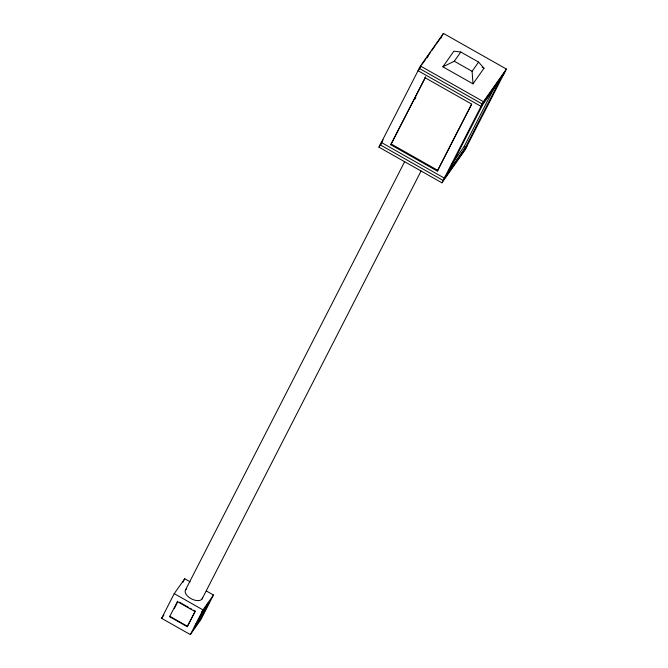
<?xml version="1.0" encoding="UTF-8"?>
<svg xmlns="http://www.w3.org/2000/svg" width="668" height="668" viewBox="0 0 668 668"><rect width="100%" height="100%" fill="white"/><g stroke="black" fill="none" stroke-linecap="round" stroke-linejoin="round"><path stroke-width="1" d="M378.94 147.16L420.456 66.023L443.402 33.4L506.394 69.046L464.878 150.183L441.932 182.807L378.94 147.16L381.294 143.812M440.997 38.101L441.798 36.54M442.199 35.755L443.402 33.4M390.763 144.747L425.566 77.02L390.763 144.747L437.323 171.1L471.65 104.283M414.903 99.181L415.838 97.344M206.287 590.946L213.476 595.013L200.834 619.704L190.363 634.6L161.606 618.326L174.239 593.635L184.719 578.739L190.104 581.795M182.84 582.396L184.719 578.739M193.478 610.185L195.24 611.178L187.24 626.676L169.605 616.698L177.604 601.2M174.34 608.515L177.529 602.277M185.637 589.677L404.666 161.664M187.24 626.676L195.24 611.178M202.07 598.971L421.099 170.958M190.363 634.6L202.997 609.909L213.476 595.013M202.546 611.846L194.797 626.985L201.285 617.766L209.034 602.628L202.546 611.846L201.861 611.462M195.298 624.922L200.6 617.382L207.89 603.129M437.323 171.1L471.625 104.074L425.065 77.73M441.932 182.807L483.448 101.67L506.394 69.046M451.844 164.069L464.126 146.609L495.606 85.095M465.496 147.386L499.789 80.36L482.83 104.467L448.537 171.492L465.496 147.386L464.126 146.609M421.024 65.865L419.253 68.37L482.246 104.024L505.192 71.401M422.193 64.195L425.725 59.176M426.902 57.498L430.434 52.48M431.611 50.81L435.144 45.791M436.313 44.113L441.615 36.59M420.406 67.376L418.051 70.725L481.043 106.371L503.989 73.756M426.877 58.174L428.054 56.504M383.115 139.946L381.344 142.451L444.337 178.106L467.283 145.482M382.497 141.457L380.142 144.806L443.135 180.452L466.08 147.828M442.876 66.808L453.848 51.211L460.778 52.012L478.58 62.082L483.974 68.261L473.002 83.859L442.876 66.808L454.29 61.231L460.778 52.012M473.002 83.859L472.092 71.301L478.58 62.082M161.606 618.326L163.936 615.019M169.605 616.698L169.856 616.347L187.491 626.325M482.204 67.259L483.974 68.261M454.29 61.231L472.092 71.301M420.456 66.023L483.448 101.67M391.264 144.046L437.824 170.39M174.239 593.635L202.997 609.909M179.375 602.202L188.192 607.187M189.954 608.189L191.716 609.183M177.354 601.559L194.989 611.537M200.6 617.382L201.285 617.766M202.571 597.71A9.461 5.169 27.1 0 1 190.864 598.578A9.461 5.169 27.1 0 1 186.698 588.733"/></g></svg>
